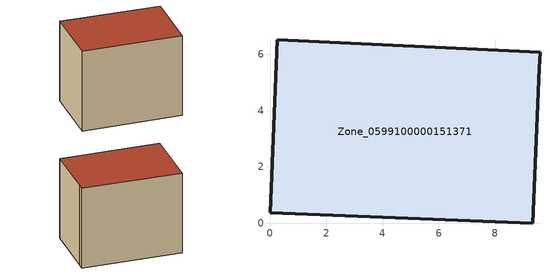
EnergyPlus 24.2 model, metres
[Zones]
Zone_0599100000151371
 floor ground (C_G): 9.6,6.08 9.58,5.51 9.34,0 0,0.37 0.26,6.51 z1.3
 wall outside (C_F): 9.58,5.51 9.6,6.08 0.26,6.51 0,0.37 9.34,0 9.58,5.51 z1.3:9.24
 roof outside (C_R): 9.34,0 9.58,5.51 9.6,6.08 0.26,6.51 0,0.37 z9.24
[BUILDING]
Pand.0599100000151371: North Axis=0; Terrain=City; Loads Convergence Tolerance Value=0.04; Temperature Convergence Tolerance Value=0.4; Solar Distribution=FullExterior; Maximum Number of Warmup Days=25; Minimum Number of Warmup Days=1
[Site:Location]
Rotterdam.The.Hague.AP_ZH_NLD Design_Conditions: Latitude=51.96; Longitude=4.45; Time Zone=1; Elevation=-4.5
[SITE:GROUNDTEMPERATURE:BUILDINGSURFACE]
18, 18, 18, 18, 18, 18, 18, 18, 18, 18, 18, 18
[MATERIAL] Thermal Absorptance=0.9; Solar Absorptance=0.7; Visible Absorptance=0.7
Name | Roughness | Thickness | Conductivity | Density | Specific Heat
G.TI.1965-1974 | MediumSmooth | 0.15 | 0.882353 | 540 | 1210
F.TI.1965-1974 | Rough | 0.3 | 0.697674 | 1920 | 840
R.TI.1965-1974 | MediumRough | 0.2 | 0.232558 | 1500 | 1000
[CONSTRUCTION]
C_G: G.TI.1965-1974
C_F: F.TI.1965-1974
C_R: R.TI.1965-1974
[ZONE]
Zone_0599100000151371: Type=1; Multiplier=1; Ceiling Height=Autocalculate; Volume=Autocalculate; Floor Area=autocalculate; Part of Total Floor Area=Yes
[ZONEINFILTRATION:DESIGNFLOWRATE]
Infil_Zone_0599100000151371: Zone or ZoneList or Space or SpaceList=Zone_0599100000151371; Schedule=AlwaysOn; Design Flow Rate Calculation Method=Flow/Area; Flow Rate per Floor Area=0.003; Constant Term Coefficient=1; Temperature Term Coefficient=0; Velocity Term Coefficient=0; Velocity Squared Term Coefficient=0
[HVACTEMPLATE:ZONE:IDEALLOADSAIRSYSTEM]
Zone_0599100000151371: Maximum Heating Supply Air Temperature=50; Minimum Cooling Supply Air Temperature=13; Maximum Heating Supply Air Humidity Ratio=0.0156; Minimum Cooling Supply Air Humidity Ratio=0.0077; Heating Limit=NoLimit; Cooling Limit=NoLimit; Dehumidification Control Type=ConstantSensibleHeatRatio; Cooling Sensible Heat Ratio=0.7; Dehumidification Setpoint=60; Humidification Control Type=None; Humidification Setpoint=30; Outdoor Air Method=None; Outdoor Air Flow Rate per Person=0.00944; Outdoor Air Flow Rate per Zone Floor Area=0; Outdoor Air Flow Rate per Zone=0; Demand Controlled Ventilation Type=None; Outdoor Air Economizer Type=NoEconomizer; Heat Recovery Type=None; Sensible Heat Recovery Effectiveness=0.7; Latent Heat Recovery Effectiveness=0.65
[ZONECONTROL:THERMOSTAT]
ThermostatControl_Zone_0599100000151371: Zone or ZoneList=Zone_0599100000151371; Control Type Schedule=DualSetpointControlType; Control 1=Thermostat_Zone_0599100000151371; Temperature Difference Between Cutout And Setpoint=0
[THERMOSTATSETPOINT:DUALSETPOINT]
Thermostat_Zone_0599100000151371: Heating Setpoint Temperature Schedule=HeatingSetpoint_Zone_0599100000151371; Cooling Setpoint Temperature Schedule=CoolingSetpoint_Zone_0599100000151371
[SCHEDULE:COMPACT]
HeatingSetpoint_Zone_0599100000151371: Through: 12/31, For: AllDays, Until: 24:00, 21
CoolingSetpoint_Zone_0599100000151371: Through: 12/31, For: AllDays, Until: 24:00, 24
DualSetpointControlType: Through: 12/31, For: AllDays, Until: 24:00, 4
AlwaysOn: Through: 12/31, For: AllDays, Until: 24:00, 1
